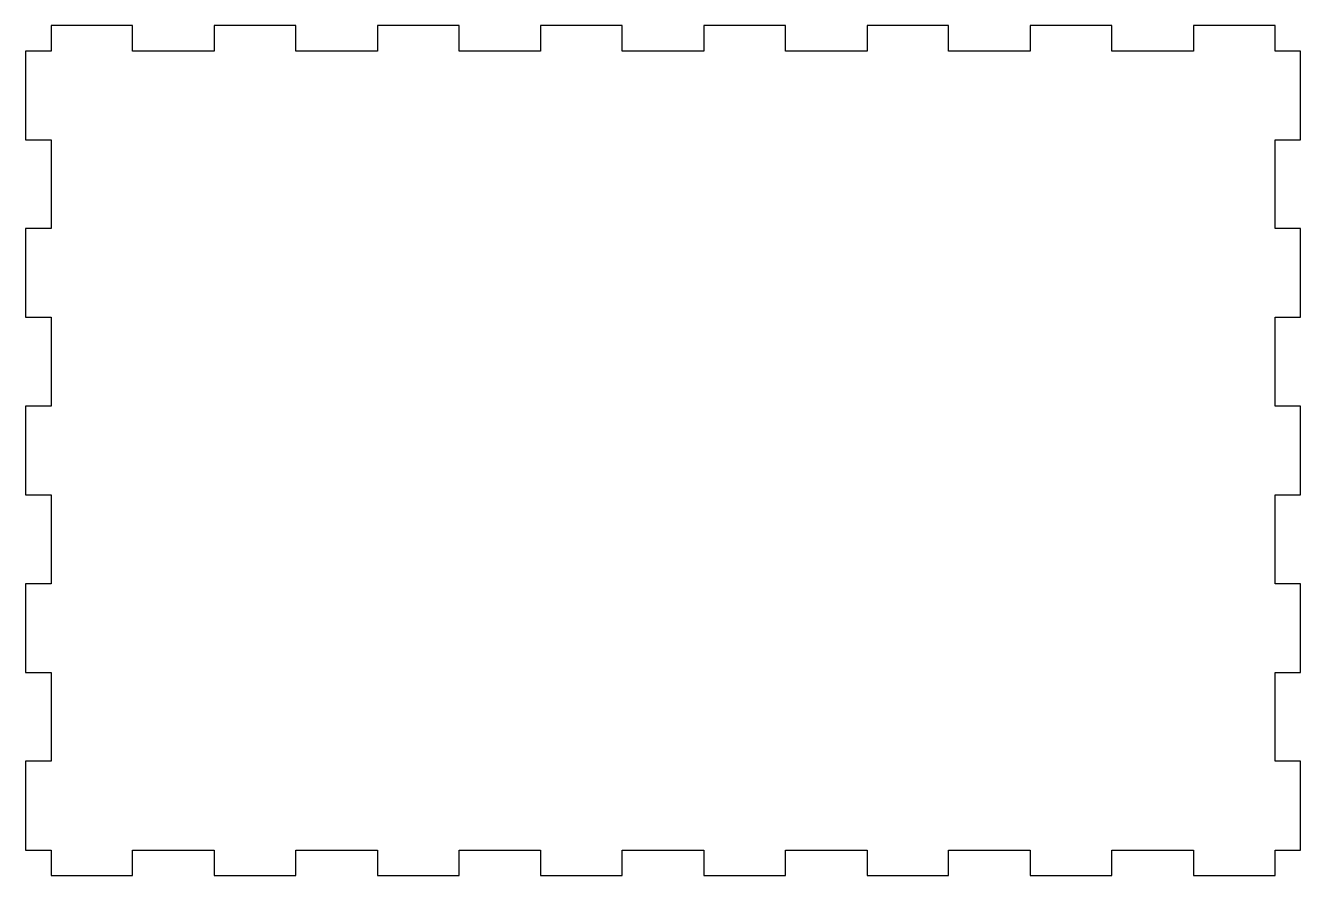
# Model space of a CAD drawing. Header units: millimetres. Extents: x 0 to 150, y 0 to 100.
import ezdxf

# ---------------------------------------------------------------- set-up
doc = ezdxf.new("R2010")
doc.units = ezdxf.units.MM
doc.layers.add('CUT', color=1, linetype='Continuous')

msp = doc.modelspace()

# ---------------------------------------------------------------- linework, layer by layer
at = {"layer": 'CUT'}
msp.add_lwpolyline([(0, 3), (3, 3), (3, 0), (12.6, 0), (12.6, 3), (22.2, 3), (22.2, 0), (31.8, 0), (31.8, 3), (41.4, 3), (41.4, 0), (51, 0), (51, 3), (60.6, 3), (60.6, 0), (70.2, 0), (70.2, 3), (79.8, 3), (79.8, 0), (89.4, 0), (89.4, 3), (99, 3), (99, 0), (108.6, 0), (108.6, 3), (118.2, 3), (118.2, 0), (127.8, 0), (127.8, 3), (137.4, 3), (137.4, 0), (147, 0), (147, 3), (150, 3), (150, 13.4444), (147, 13.4444), (147, 23.8889), (150, 23.8889), (150, 34.3333), (147, 34.3333), (147, 44.7778), (150, 44.7778), (150, 55.2222), (147, 55.2222), (147, 65.6667), (150, 65.6667), (150, 76.1111), (147, 76.1111), (147, 86.5556), (150, 86.5556), (150, 97), (147, 97), (147, 100), (137.4, 100), (137.4, 97), (127.8, 97), (127.8, 100), (118.2, 100), (118.2, 97), (108.6, 97), (108.6, 100), (99, 100), (99, 97), (89.4, 97), (89.4, 100), (79.8, 100), (79.8, 97), (70.2, 97), (70.2, 100), (60.6, 100), (60.6, 97), (51, 97), (51, 100), (41.4, 100), (41.4, 97), (31.8, 97), (31.8, 100), (22.2, 100), (22.2, 97), (12.6, 97), (12.6, 100), (3, 100), (3, 97), (0, 97), (0, 86.5556), (3, 86.5556), (3, 76.1111), (0, 76.1111), (0, 65.6667), (3, 65.6667), (3, 55.2222), (0, 55.2222), (0, 44.7778), (3, 44.7778), (3, 34.3333), (0, 34.3333), (0, 23.8889), (3, 23.8889), (3, 13.4444), (0, 13.4444)], close=True, dxfattribs=at)

doc.saveas('drawing.dxf')
